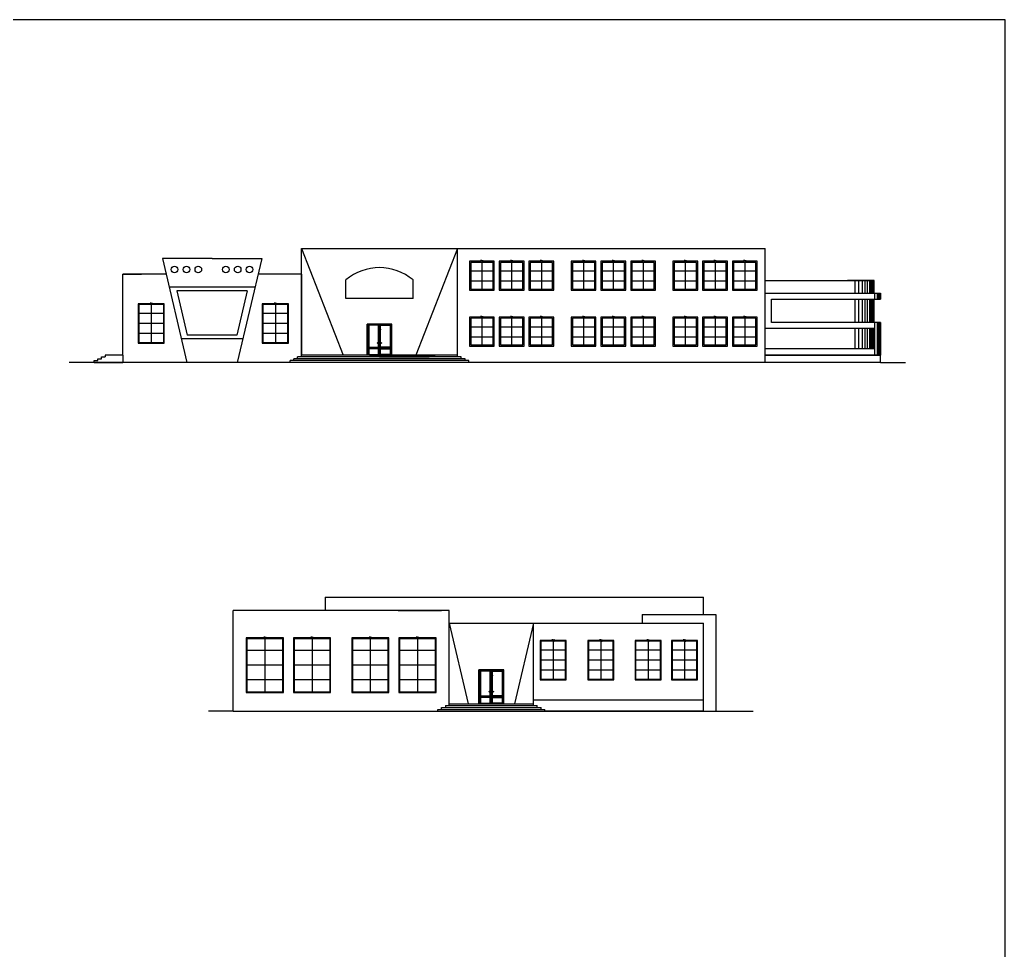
# Model space of a CAD drawing. Header units: millimetres. Extents: x 1593 to 1813, y 960 to 1110.
# Drawn here: x 1733.9 to 1813.4, y 1035 to 1110 of the extents above; entities that cross this region are included whole.
import ezdxf

# ---------------------------------------------------------------- set-up
doc = ezdxf.new("R2010")
doc.units = ezdxf.units.MM
doc.layers.add('windows', color=131, linetype='Continuous')

msp = doc.modelspace()

# ---------------------------------------------------------------- linework, layer by layer
for p, q in [((1756.638, 1091.546), (1760.007, 1082.946)), ((1756.638, 1091.546), (1769.23, 1091.546)), ((1756.638, 1082.796), (1756.638, 1091.546)), ((1756.638, 1091.546), (1794.03, 1091.546)), ((1769.23, 1091.546), (1765.86, 1082.946)), ((1769.23, 1082.796), (1769.23, 1091.546)), ((1794.03, 1082.346), (1794.03, 1091.546)), ((1749.438, 1090.728), (1745.438, 1090.728)), ((1745.438, 1090.728), (1747.408, 1082.346)), ((1749.438, 1090.728), (1753.438, 1090.728)), ((1753.438, 1090.728), (1751.467, 1082.346)), ((1771.115, 1090.508), (1770.186, 1090.508)), ((1771.115, 1090.508), (1770.186, 1090.508)), ((1771.137, 1090.566), (1771.088, 1090.566)), ((1771.088, 1090.566), (1771.161, 1090.408)), ((1771.186, 1090.566), (1771.137, 1090.566)), ((1771.186, 1090.566), (1771.235, 1090.566)), ((1771.186, 1090.408), (1771.186, 1088.17)), ((1771.283, 1090.564), (1771.211, 1090.408)), ((1771.235, 1090.566), (1771.283, 1090.566)), ((1772.186, 1090.508), (1771.257, 1090.508)), ((1772.186, 1090.508), (1771.257, 1090.508)), ((1773.515, 1090.508), (1772.586, 1090.508)), ((1773.515, 1090.508), (1772.586, 1090.508)), ((1773.537, 1090.566), (1773.488, 1090.566)), ((1773.488, 1090.566), (1773.561, 1090.408)), ((1773.586, 1090.566), (1773.537, 1090.566)), ((1773.586, 1090.566), (1773.635, 1090.566)), ((1773.586, 1090.408), (1773.586, 1088.17)), ((1773.683, 1090.564), (1773.611, 1090.408)), ((1773.635, 1090.566), (1773.683, 1090.566)), ((1774.586, 1090.508), (1773.657, 1090.508)), ((1774.586, 1090.508), (1773.657, 1090.508)), ((1775.915, 1090.508), (1774.986, 1090.508)), ((1775.915, 1090.508), (1774.986, 1090.508)), ((1775.937, 1090.566), (1775.888, 1090.566)), ((1775.888, 1090.566), (1775.961, 1090.408)), ((1775.986, 1090.566), (1775.937, 1090.566)), ((1775.986, 1090.566), (1776.035, 1090.566)), ((1775.986, 1090.408), (1775.986, 1088.17)), ((1776.083, 1090.564), (1776.011, 1090.408)), ((1776.035, 1090.566), (1776.083, 1090.566)), ((1776.986, 1090.508), (1776.057, 1090.508)), ((1776.986, 1090.508), (1776.057, 1090.508)), ((1779.315, 1090.508), (1778.386, 1090.508)), ((1779.315, 1090.508), (1778.386, 1090.508)), ((1779.337, 1090.566), (1779.288, 1090.566)), ((1779.288, 1090.566), (1779.361, 1090.408)), ((1779.386, 1090.566), (1779.337, 1090.566)), ((1779.386, 1090.566), (1779.435, 1090.566)), ((1779.386, 1090.408), (1779.386, 1088.17)), ((1779.483, 1090.564), (1779.411, 1090.408)), ((1779.435, 1090.566), (1779.483, 1090.566)), ((1780.386, 1090.508), (1779.457, 1090.508)), ((1780.386, 1090.508), (1779.457, 1090.508)), ((1781.715, 1090.508), (1780.786, 1090.508)), ((1781.715, 1090.508), (1780.786, 1090.508)), ((1781.737, 1090.566), (1781.688, 1090.566)), ((1781.688, 1090.566), (1781.761, 1090.408)), ((1781.786, 1090.566), (1781.737, 1090.566)), ((1781.786, 1090.566), (1781.835, 1090.566)), ((1781.786, 1090.408), (1781.786, 1088.17)), ((1781.883, 1090.564), (1781.811, 1090.408)), ((1781.835, 1090.566), (1781.883, 1090.566)), ((1782.786, 1090.508), (1781.857, 1090.508)), ((1782.786, 1090.508), (1781.857, 1090.508)), ((1784.115, 1090.508), (1783.186, 1090.508)), ((1784.137, 1090.566), (1784.088, 1090.566)), ((1784.088, 1090.566), (1784.161, 1090.408)), ((1784.186, 1090.566), (1784.137, 1090.566)), ((1784.186, 1090.566), (1784.235, 1090.566)), ((1784.186, 1090.408), (1784.186, 1088.17)), ((1784.283, 1090.564), (1784.211, 1090.408)), ((1784.235, 1090.566), (1784.283, 1090.566)), ((1785.186, 1090.508), (1784.257, 1090.508)), ((1787.515, 1090.508), (1786.586, 1090.508)), ((1787.515, 1090.508), (1786.586, 1090.508)), ((1787.537, 1090.566), (1787.488, 1090.566)), ((1787.488, 1090.566), (1787.561, 1090.408)), ((1787.586, 1090.566), (1787.537, 1090.566)), ((1787.586, 1090.566), (1787.635, 1090.566)), ((1787.586, 1090.408), (1787.586, 1088.17)), ((1787.683, 1090.564), (1787.611, 1090.408)), ((1787.635, 1090.566), (1787.683, 1090.566)), ((1788.586, 1090.508), (1787.657, 1090.508)), ((1788.586, 1090.508), (1787.657, 1090.508)), ((1789.915, 1090.508), (1788.986, 1090.508)), ((1789.915, 1090.508), (1788.986, 1090.508)), ((1789.937, 1090.566), (1789.888, 1090.566)), ((1789.888, 1090.566), (1789.961, 1090.408)), ((1789.986, 1090.566), (1789.937, 1090.566)), ((1789.986, 1090.566), (1790.035, 1090.566)), ((1789.986, 1090.408), (1789.986, 1088.17)), ((1790.083, 1090.564), (1790.011, 1090.408)), ((1790.035, 1090.566), (1790.083, 1090.566)), ((1790.986, 1090.508), (1790.057, 1090.508)), ((1790.986, 1090.508), (1790.057, 1090.508)), ((1792.315, 1090.508), (1791.386, 1090.508)), ((1792.315, 1090.508), (1791.386, 1090.508)), ((1792.337, 1090.566), (1792.288, 1090.566)), ((1792.288, 1090.566), (1792.361, 1090.408)), ((1792.386, 1090.566), (1792.337, 1090.566)), ((1792.386, 1090.566), (1792.435, 1090.566)), ((1792.386, 1090.408), (1792.386, 1088.17)), ((1792.483, 1090.564), (1792.411, 1090.408)), ((1792.435, 1090.566), (1792.483, 1090.566)), ((1793.386, 1090.508), (1792.457, 1090.508)), ((1793.386, 1090.508), (1792.457, 1090.508)), ((1742.238, 1082.946), (1742.238, 1089.454)), ((1742.238, 1089.454), (1743.238, 1089.454)), ((1745.737, 1089.454), (1742.238, 1089.454)), ((1743.238, 1089.454), (1743.738, 1089.454)), ((1756.638, 1089.454), (1753.138, 1089.454)), ((1756.638, 1089.454), (1756.638, 1082.946)), ((1772.186, 1089.704), (1770.186, 1089.704)), ((1772.186, 1089.704), (1770.186, 1089.704)), ((1774.586, 1089.704), (1772.586, 1089.704)), ((1774.586, 1089.704), (1772.586, 1089.704)), ((1776.986, 1089.704), (1774.986, 1089.704)), ((1776.986, 1089.704), (1774.986, 1089.704)), ((1780.386, 1089.704), (1778.386, 1089.704)), ((1780.386, 1089.704), (1778.386, 1089.704)), ((1782.786, 1089.704), (1780.786, 1089.704)), ((1782.786, 1089.704), (1780.786, 1089.704)), ((1785.186, 1089.704), (1783.186, 1089.704)), ((1788.586, 1089.704), (1786.586, 1089.704)), ((1788.586, 1089.704), (1786.586, 1089.704)), ((1790.986, 1089.704), (1788.986, 1089.704)), ((1790.986, 1089.704), (1788.986, 1089.704)), ((1793.386, 1089.704), (1791.386, 1089.704)), ((1793.386, 1089.704), (1791.386, 1089.704)), ((1760.229, 1087.498), (1760.229, 1088.998)), ((1765.638, 1088.498), (1765.638, 1088.998)), ((1772.186, 1088.901), (1770.186, 1088.901)), ((1772.186, 1088.901), (1770.186, 1088.901)), ((1774.586, 1088.901), (1772.586, 1088.901)), ((1774.586, 1088.901), (1772.586, 1088.901)), ((1776.986, 1088.901), (1774.986, 1088.901)), ((1776.986, 1088.901), (1774.986, 1088.901)), ((1780.386, 1088.901), (1778.386, 1088.901)), ((1780.386, 1088.901), (1778.386, 1088.901)), ((1782.786, 1088.901), (1780.786, 1088.901)), ((1782.786, 1088.901), (1780.786, 1088.901)), ((1785.186, 1088.901), (1783.186, 1088.901)), ((1788.586, 1088.901), (1786.586, 1088.901)), ((1788.586, 1088.901), (1786.586, 1088.901)), ((1790.986, 1088.901), (1788.986, 1088.901)), ((1790.986, 1088.901), (1788.986, 1088.901)), ((1793.386, 1088.901), (1791.386, 1088.901)), ((1793.386, 1088.901), (1791.386, 1088.901)), ((1794.03, 1082.946), (1794.03, 1088.946)), ((1794.03, 1088.946), (1802.828, 1088.946)), ((1795.03, 1088.946), (1802.828, 1088.946)), ((1802.828, 1088.946), (1800.677, 1088.946)), ((1801.278, 1087.946), (1801.278, 1088.946)), ((1801.578, 1087.946), (1801.578, 1088.946)), ((1801.878, 1087.946), (1801.878, 1088.946)), ((1802.078, 1087.946), (1802.078, 1088.946)), ((1802.278, 1087.946), (1802.278, 1088.946)), ((1802.478, 1087.946), (1802.478, 1088.946)), ((1802.578, 1087.946), (1802.578, 1088.946)), ((1802.678, 1087.946), (1802.678, 1088.946)), ((1802.728, 1087.946), (1802.728, 1088.946)), ((1802.778, 1087.946), (1802.778, 1088.946)), ((1802.828, 1087.946), (1802.828, 1088.946)), ((1752.894, 1088.413), (1745.982, 1088.413)), ((1746.602, 1088.113), (1747.44, 1084.546)), ((1752.274, 1088.113), (1746.602, 1088.113)), ((1752.274, 1088.113), (1751.435, 1084.546)), ((1765.638, 1087.498), (1765.638, 1088.498)), ((1794.03, 1087.946), (1802.828, 1087.946)), ((1802.828, 1087.946), (1803.328, 1087.946)), ((1802.878, 1087.446), (1802.878, 1087.946)), ((1803.078, 1087.446), (1803.078, 1087.946)), ((1803.178, 1087.446), (1803.178, 1087.946)), ((1803.228, 1087.446), (1803.228, 1087.946)), ((1803.278, 1087.446), (1803.278, 1087.946)), ((1803.328, 1087.946), (1803.328, 1087.446)), ((1803.328, 1087.446), (1803.328, 1087.946)), ((1744.488, 1087.125), (1744.439, 1087.125)), ((1744.439, 1087.125), (1744.513, 1087.015)), ((1744.538, 1087.125), (1744.488, 1087.125)), ((1744.538, 1087.125), (1744.587, 1087.125)), ((1744.538, 1087.015), (1744.538, 1083.946)), ((1744.635, 1087.123), (1744.562, 1087.015)), ((1744.587, 1087.125), (1744.634, 1087.125)), ((1754.488, 1087.125), (1754.439, 1087.125)), ((1754.439, 1087.125), (1754.513, 1087.015)), ((1754.538, 1087.125), (1754.488, 1087.125)), ((1754.538, 1087.125), (1754.587, 1087.125)), ((1754.538, 1087.015), (1754.538, 1083.946)), ((1754.635, 1087.123), (1754.562, 1087.015)), ((1754.587, 1087.125), (1754.634, 1087.125)), ((1765.638, 1087.498), (1760.229, 1087.498)), ((1794.53, 1085.576), (1794.53, 1087.446)), ((1794.53, 1087.446), (1803.328, 1087.446)), ((1801.278, 1085.576), (1801.278, 1087.446)), ((1801.578, 1085.576), (1801.578, 1087.446)), ((1801.878, 1085.576), (1801.878, 1087.446)), ((1802.078, 1085.576), (1802.078, 1087.446)), ((1802.278, 1085.576), (1802.278, 1087.446)), ((1802.478, 1085.576), (1802.478, 1087.446)), ((1802.578, 1085.576), (1802.578, 1087.446)), ((1802.678, 1085.576), (1802.678, 1087.446)), ((1802.728, 1085.576), (1802.728, 1087.446)), ((1802.778, 1085.576), (1802.778, 1087.446)), ((1802.828, 1085.576), (1802.828, 1087.446)), ((1745.538, 1086.287), (1743.538, 1086.287)), ((1755.538, 1086.287), (1753.538, 1086.287)), ((1745.538, 1085.48), (1743.538, 1085.48)), ((1755.538, 1085.48), (1753.538, 1085.48)), ((1761.934, 1082.946), (1761.934, 1085.446)), ((1763.934, 1085.446), (1761.934, 1085.446)), ((1762.034, 1085.391), (1762.034, 1083.545)), ((1762.034, 1082.946), (1762.034, 1085.391)), ((1762.934, 1082.946), (1762.934, 1085.446)), ((1763.834, 1085.391), (1763.834, 1083.902)), ((1763.834, 1082.946), (1763.834, 1085.391)), ((1763.934, 1082.946), (1763.934, 1085.446)), ((1771.115, 1086.008), (1770.186, 1086.008)), ((1771.115, 1086.008), (1770.186, 1086.008)), ((1771.137, 1086.066), (1771.088, 1086.066)), ((1771.088, 1086.066), (1771.161, 1085.908)), ((1771.186, 1086.066), (1771.137, 1086.066)), ((1771.186, 1086.066), (1771.235, 1086.066)), ((1771.186, 1085.908), (1771.186, 1083.67)), ((1771.283, 1086.064), (1771.211, 1085.908)), ((1771.235, 1086.066), (1771.283, 1086.066)), ((1772.186, 1086.008), (1771.257, 1086.008)), ((1772.186, 1086.008), (1771.257, 1086.008)), ((1773.515, 1086.008), (1772.586, 1086.008)), ((1773.515, 1086.008), (1772.586, 1086.008)), ((1773.537, 1086.066), (1773.488, 1086.066)), ((1773.488, 1086.066), (1773.561, 1085.908)), ((1773.586, 1086.066), (1773.537, 1086.066)), ((1773.586, 1086.066), (1773.635, 1086.066)), ((1773.586, 1085.908), (1773.586, 1083.67)), ((1773.683, 1086.064), (1773.611, 1085.908)), ((1773.635, 1086.066), (1773.683, 1086.066)), ((1774.586, 1086.008), (1773.657, 1086.008)), ((1774.586, 1086.008), (1773.657, 1086.008)), ((1775.915, 1086.008), (1774.986, 1086.008)), ((1775.915, 1086.008), (1774.986, 1086.008)), ((1775.937, 1086.066), (1775.888, 1086.066)), ((1775.888, 1086.066), (1775.961, 1085.908)), ((1775.986, 1086.066), (1775.937, 1086.066)), ((1775.986, 1086.066), (1776.035, 1086.066)), ((1775.986, 1085.908), (1775.986, 1083.67)), ((1776.083, 1086.064), (1776.011, 1085.908)), ((1776.035, 1086.066), (1776.083, 1086.066)), ((1776.986, 1086.008), (1776.057, 1086.008)), ((1776.986, 1086.008), (1776.057, 1086.008)), ((1779.315, 1086.008), (1778.386, 1086.008)), ((1779.315, 1086.008), (1778.386, 1086.008)), ((1779.337, 1086.066), (1779.288, 1086.066)), ((1779.288, 1086.066), (1779.361, 1085.908)), ((1779.386, 1086.066), (1779.337, 1086.066)), ((1779.386, 1086.066), (1779.435, 1086.066)), ((1779.386, 1085.908), (1779.386, 1083.67)), ((1779.483, 1086.064), (1779.411, 1085.908)), ((1779.435, 1086.066), (1779.483, 1086.066)), ((1780.386, 1086.008), (1779.457, 1086.008)), ((1780.386, 1086.008), (1779.457, 1086.008)), ((1781.715, 1086.008), (1780.786, 1086.008)), ((1781.715, 1086.008), (1780.786, 1086.008)), ((1781.737, 1086.066), (1781.688, 1086.066)), ((1781.688, 1086.066), (1781.761, 1085.908)), ((1781.786, 1086.066), (1781.737, 1086.066)), ((1781.786, 1086.066), (1781.835, 1086.066)), ((1781.786, 1085.908), (1781.786, 1083.67)), ((1781.883, 1086.064), (1781.811, 1085.908)), ((1781.835, 1086.066), (1781.883, 1086.066)), ((1782.786, 1086.008), (1781.857, 1086.008)), ((1782.786, 1086.008), (1781.857, 1086.008)), ((1784.115, 1086.008), (1783.186, 1086.008)), ((1784.115, 1086.008), (1783.186, 1086.008)), ((1784.137, 1086.066), (1784.088, 1086.066)), ((1784.088, 1086.066), (1784.161, 1085.908)), ((1784.186, 1086.066), (1784.137, 1086.066)), ((1784.186, 1086.066), (1784.235, 1086.066)), ((1784.186, 1085.908), (1784.186, 1083.67)), ((1784.283, 1086.064), (1784.211, 1085.908)), ((1784.235, 1086.066), (1784.283, 1086.066)), ((1785.186, 1086.008), (1784.257, 1086.008)), ((1785.186, 1086.008), (1784.257, 1086.008)), ((1787.515, 1086.008), (1786.586, 1086.008)), ((1787.515, 1086.008), (1786.586, 1086.008)), ((1787.537, 1086.066), (1787.488, 1086.066)), ((1787.488, 1086.066), (1787.561, 1085.908)), ((1787.586, 1086.066), (1787.537, 1086.066)), ((1787.586, 1086.066), (1787.635, 1086.066)), ((1787.586, 1085.908), (1787.586, 1083.67)), ((1787.683, 1086.064), (1787.611, 1085.908)), ((1787.635, 1086.066), (1787.683, 1086.066)), ((1788.586, 1086.008), (1787.657, 1086.008)), ((1788.586, 1086.008), (1787.657, 1086.008)), ((1789.915, 1086.008), (1788.986, 1086.008)), ((1789.915, 1086.008), (1788.986, 1086.008)), ((1789.937, 1086.066), (1789.888, 1086.066)), ((1789.888, 1086.066), (1789.961, 1085.908)), ((1789.986, 1086.066), (1789.937, 1086.066)), ((1789.986, 1086.066), (1790.035, 1086.066)), ((1789.986, 1085.908), (1789.986, 1083.67)), ((1790.083, 1086.064), (1790.011, 1085.908)), ((1790.035, 1086.066), (1790.083, 1086.066)), ((1790.986, 1086.008), (1790.057, 1086.008)), ((1790.986, 1086.008), (1790.057, 1086.008)), ((1792.315, 1086.008), (1791.386, 1086.008)), ((1792.315, 1086.008), (1791.386, 1086.008)), ((1792.337, 1086.066), (1792.288, 1086.066)), ((1792.288, 1086.066), (1792.361, 1085.908)), ((1792.386, 1086.066), (1792.337, 1086.066)), ((1792.386, 1086.066), (1792.435, 1086.066)), ((1792.386, 1085.908), (1792.386, 1083.67)), ((1792.483, 1086.064), (1792.411, 1085.908)), ((1792.435, 1086.066), (1792.483, 1086.066)), ((1793.386, 1086.008), (1792.457, 1086.008)), ((1793.386, 1086.008), (1792.457, 1086.008)), ((1803.328, 1085.576), (1794.53, 1085.576)), ((1802.878, 1082.946), (1802.878, 1085.576)), ((1803.078, 1082.946), (1803.078, 1085.576)), ((1803.178, 1082.946), (1803.178, 1085.576)), ((1803.228, 1082.946), (1803.228, 1085.576)), ((1803.278, 1082.946), (1803.278, 1085.576)), ((1803.328, 1085.576), (1803.328, 1082.946)), ((1803.328, 1085.576), (1803.328, 1082.946)), ((1803.328, 1082.346), (1803.328, 1085.576)), ((1745.538, 1084.673), (1743.538, 1084.673)), ((1755.538, 1084.673), (1753.538, 1084.673)), ((1772.186, 1085.204), (1770.186, 1085.204)), ((1772.186, 1085.204), (1770.186, 1085.204)), ((1774.586, 1085.204), (1772.586, 1085.204)), ((1774.586, 1085.204), (1772.586, 1085.204)), ((1776.986, 1085.204), (1774.986, 1085.204)), ((1776.986, 1085.204), (1774.986, 1085.204)), ((1780.386, 1085.204), (1778.386, 1085.204)), ((1780.386, 1085.204), (1778.386, 1085.204)), ((1782.786, 1085.204), (1780.786, 1085.204)), ((1782.786, 1085.204), (1780.786, 1085.204)), ((1785.186, 1085.204), (1783.186, 1085.204)), ((1785.186, 1085.204), (1783.186, 1085.204)), ((1788.586, 1085.204), (1786.586, 1085.204)), ((1788.586, 1085.204), (1786.586, 1085.204)), ((1790.986, 1085.204), (1788.986, 1085.204)), ((1790.986, 1085.204), (1788.986, 1085.204)), ((1793.386, 1085.204), (1791.386, 1085.204)), ((1793.386, 1085.204), (1791.386, 1085.204)), ((1802.828, 1085.076), (1794.03, 1085.076)), ((1801.278, 1083.446), (1801.278, 1085.076)), ((1801.578, 1083.446), (1801.578, 1085.076)), ((1801.878, 1083.446), (1801.878, 1085.076)), ((1802.078, 1083.446), (1802.078, 1085.076)), ((1802.278, 1083.446), (1802.278, 1085.076)), ((1802.478, 1083.446), (1802.478, 1085.076)), ((1802.578, 1083.446), (1802.578, 1085.076)), ((1802.678, 1083.446), (1802.678, 1085.076)), ((1802.728, 1083.446), (1802.728, 1085.076)), ((1802.778, 1083.446), (1802.778, 1085.076)), ((1802.828, 1083.446), (1802.828, 1085.076)), ((1751.914, 1084.246), (1746.961, 1084.246)), ((1751.435, 1084.546), (1747.44, 1084.546)), ((1753.538, 1083.946), (1755.538, 1083.946)), ((1772.186, 1084.401), (1770.186, 1084.401)), ((1772.186, 1084.401), (1770.186, 1084.401)), ((1774.586, 1084.401), (1772.586, 1084.401)), ((1774.586, 1084.401), (1772.586, 1084.401)), ((1776.986, 1084.401), (1774.986, 1084.401)), ((1776.986, 1084.401), (1774.986, 1084.401)), ((1780.386, 1084.401), (1778.386, 1084.401)), ((1780.386, 1084.401), (1778.386, 1084.401)), ((1782.786, 1084.401), (1780.786, 1084.401)), ((1782.786, 1084.401), (1780.786, 1084.401)), ((1785.186, 1084.401), (1783.186, 1084.401)), ((1785.186, 1084.401), (1783.186, 1084.401)), ((1788.586, 1084.401), (1786.586, 1084.401)), ((1788.586, 1084.401), (1786.586, 1084.401)), ((1790.986, 1084.401), (1788.986, 1084.401)), ((1790.986, 1084.401), (1788.986, 1084.401)), ((1793.386, 1084.401), (1791.386, 1084.401)), ((1793.386, 1084.401), (1791.386, 1084.401)), ((1794.03, 1082.946), (1794.03, 1083.946)), ((1763.795, 1082.982), (1763.834, 1082.946)), ((1802.828, 1083.446), (1794.03, 1083.446)), ((1739.93, 1082.346), (1737.93, 1082.346)), ((1739.93, 1082.346), (1739.93, 1082.496)), ((1739.93, 1082.496), (1740.23, 1082.496)), ((1803.328, 1082.346), (1739.93, 1082.346)), ((1739.93, 1082.346), (1742.238, 1082.346)), ((1740.23, 1082.496), (1740.23, 1082.646)), ((1740.23, 1082.646), (1740.53, 1082.646)), ((1740.53, 1082.646), (1740.53, 1082.796)), ((1740.53, 1082.796), (1740.83, 1082.796)), ((1740.83, 1082.946), (1740.83, 1082.796)), ((1742.238, 1082.946), (1740.83, 1082.946)), ((1742.238, 1082.946), (1742.238, 1082.346)), ((1755.734, 1082.346), (1755.734, 1082.496)), ((1770.128, 1082.496), (1755.734, 1082.496)), ((1770.128, 1082.346), (1755.734, 1082.346)), ((1756.038, 1082.496), (1756.038, 1082.646)), ((1769.829, 1082.646), (1756.038, 1082.646)), ((1756.338, 1082.646), (1756.338, 1082.796)), ((1769.529, 1082.796), (1756.338, 1082.796)), ((1769.23, 1082.946), (1756.638, 1082.946)), ((1762.934, 1082.946), (1758.434, 1082.946)), ((1763.934, 1082.946), (1761.934, 1082.946)), ((1762.132, 1082.946), (1763.843, 1082.946)), ((1762.988, 1082.946), (1762.132, 1082.946)), ((1762.933, 1082.796), (1766.933, 1082.796)), ((1762.934, 1082.946), (1767.434, 1082.946)), ((1769.529, 1082.646), (1769.529, 1082.796)), ((1769.829, 1082.496), (1769.829, 1082.646)), ((1770.128, 1082.346), (1770.128, 1082.496)), ((1803.328, 1082.946), (1794.03, 1082.946)), ((1794.03, 1082.946), (1802.828, 1082.946)), ((1802.828, 1082.946), (1803.328, 1082.946)), ((1803.328, 1082.346), (1805.328, 1082.346)), ((1758.546, 1063.443), (1789.057, 1063.443)), ((1758.546, 1063.443), (1758.546, 1062.351)), ((1768.546, 1063.443), (1775.357, 1063.443)), ((1789.057, 1062.024), (1789.057, 1063.443)), ((1751.146, 1054.243), (1751.146, 1062.351)), ((1768.546, 1062.351), (1751.146, 1062.351)), ((1764.429, 1062.351), (1767.929, 1062.351)), ((1768.546, 1054.693), (1768.546, 1062.351)), ((1784.115, 1062.024), (1790.057, 1062.024)), ((1784.115, 1062.024), (1784.115, 1061.351)), ((1790.057, 1062.024), (1790.057, 1054.243)), ((1768.546, 1061.351), (1775.357, 1061.351)), ((1768.546, 1061.351), (1770.088, 1054.843)), ((1775.357, 1061.351), (1773.815, 1054.843)), ((1775.357, 1054.693), (1775.357, 1061.351)), ((1775.357, 1061.351), (1789.057, 1061.351)), ((1775.357, 1061.351), (1789.057, 1061.351)), ((1789.057, 1054.243), (1789.057, 1061.351)), ((1789.057, 1054.243), (1789.057, 1061.101)), ((1753.188, 1060.146), (1752.196, 1060.146)), ((1752.196, 1060.146), (1752.196, 1056.977)), ((1755.146, 1060.096), (1752.246, 1060.096)), ((1752.246, 1060.096), (1752.246, 1055.798)), ((1752.246, 1060.096), (1755.146, 1060.096)), ((1753.643, 1060.146), (1753.304, 1060.146)), ((1753.652, 1060.206), (1753.603, 1060.206)), ((1753.603, 1060.206), (1753.677, 1060.096)), ((1753.701, 1060.206), (1753.652, 1060.206)), ((1753.696, 1060.096), (1753.696, 1055.798)), ((1753.701, 1060.206), (1753.751, 1060.206)), ((1753.799, 1060.204), (1753.726, 1060.096)), ((1753.751, 1060.206), (1753.798, 1060.206)), ((1754.296, 1060.146), (1753.76, 1060.146)), ((1755.146, 1055.798), (1755.146, 1060.096)), ((1755.196, 1056.977), (1755.196, 1060.146)), ((1756.988, 1060.146), (1755.996, 1060.146)), ((1755.996, 1060.146), (1755.996, 1056.977)), ((1758.946, 1060.096), (1756.046, 1060.096)), ((1756.046, 1060.096), (1756.046, 1055.798)), ((1756.046, 1060.096), (1758.946, 1060.096)), ((1757.443, 1060.146), (1757.104, 1060.146)), ((1757.452, 1060.206), (1757.403, 1060.206)), ((1757.403, 1060.206), (1757.477, 1060.096)), ((1757.501, 1060.206), (1757.452, 1060.206)), ((1757.496, 1060.096), (1757.496, 1055.798)), ((1757.501, 1060.206), (1757.551, 1060.206)), ((1757.599, 1060.204), (1757.526, 1060.096)), ((1757.551, 1060.206), (1757.598, 1060.206)), ((1758.096, 1060.146), (1757.56, 1060.146)), ((1758.946, 1055.798), (1758.946, 1060.096)), ((1758.996, 1056.977), (1758.996, 1060.146)), ((1761.688, 1060.146), (1760.696, 1060.146)), ((1760.696, 1060.146), (1760.696, 1056.977)), ((1763.646, 1060.096), (1760.746, 1060.096)), ((1760.746, 1060.096), (1760.746, 1055.798)), ((1760.746, 1060.096), (1763.646, 1060.096)), ((1762.143, 1060.146), (1761.804, 1060.146)), ((1762.152, 1060.206), (1762.103, 1060.206)), ((1762.103, 1060.206), (1762.177, 1060.096)), ((1762.201, 1060.206), (1762.152, 1060.206)), ((1762.196, 1060.096), (1762.196, 1055.798)), ((1762.201, 1060.206), (1762.251, 1060.206)), ((1762.299, 1060.204), (1762.226, 1060.096)), ((1762.251, 1060.206), (1762.298, 1060.206)), ((1762.796, 1060.146), (1762.26, 1060.146)), ((1763.646, 1055.798), (1763.646, 1060.096)), ((1763.696, 1056.977), (1763.696, 1060.146)), ((1765.488, 1060.146), (1764.496, 1060.146)), ((1764.496, 1060.146), (1764.496, 1056.977)), ((1767.446, 1060.096), (1764.546, 1060.096)), ((1764.546, 1060.096), (1764.546, 1055.798)), ((1764.546, 1060.096), (1767.446, 1060.096)), ((1765.943, 1060.146), (1765.604, 1060.146)), ((1765.952, 1060.206), (1765.903, 1060.206)), ((1765.903, 1060.206), (1765.977, 1060.096)), ((1766.001, 1060.206), (1765.952, 1060.206)), ((1765.996, 1060.096), (1765.996, 1055.798)), ((1766.001, 1060.206), (1766.051, 1060.206)), ((1766.099, 1060.204), (1766.026, 1060.096)), ((1766.051, 1060.206), (1766.098, 1060.206)), ((1766.596, 1060.146), (1766.06, 1060.146)), ((1767.446, 1055.798), (1767.446, 1060.096)), ((1767.496, 1056.977), (1767.496, 1060.146)), ((1776.884, 1060.001), (1776.835, 1060.001)), ((1776.835, 1060.001), (1776.909, 1059.891)), ((1776.933, 1060.001), (1776.884, 1060.001)), ((1776.933, 1060.001), (1776.982, 1060.001)), ((1777.03, 1060), (1776.958, 1059.891)), ((1776.982, 1060.001), (1777.03, 1060.001)), ((1780.731, 1060.006), (1780.681, 1060.006)), ((1780.681, 1060.006), (1780.755, 1059.896)), ((1780.78, 1060.006), (1780.731, 1060.006)), ((1780.78, 1060.006), (1780.829, 1060.006)), ((1780.877, 1060.005), (1780.804, 1059.896)), ((1780.829, 1060.006), (1780.876, 1060.006)), ((1784.535, 1060.006), (1784.486, 1060.006)), ((1784.486, 1060.006), (1784.559, 1059.896)), ((1784.584, 1060.006), (1784.535, 1060.006)), ((1784.584, 1060.006), (1784.633, 1060.006)), ((1784.681, 1060.005), (1784.609, 1059.896)), ((1784.633, 1060.006), (1784.68, 1060.006)), ((1787.479, 1060.002), (1787.43, 1060.002)), ((1787.43, 1060.002), (1787.503, 1059.892)), ((1787.528, 1060.002), (1787.479, 1060.002)), ((1787.528, 1060.002), (1787.577, 1060.002)), ((1787.625, 1060.001), (1787.553, 1059.892)), ((1787.577, 1060.002), (1787.624, 1060.002)), ((1777.93, 1059.166), (1775.93, 1059.166)), ((1776.98, 1059.896), (1776.92, 1059.896)), ((1776.93, 1059.896), (1776.93, 1056.828)), ((1776.98, 1059.896), (1777.029, 1059.896)), ((1781.78, 1059.166), (1779.78, 1059.166)), ((1780.83, 1059.896), (1780.77, 1059.896)), ((1780.78, 1059.896), (1780.78, 1056.828)), ((1780.83, 1059.896), (1780.879, 1059.896)), ((1785.584, 1059.166), (1783.584, 1059.166)), ((1784.634, 1059.896), (1784.575, 1059.896)), ((1784.584, 1059.896), (1784.584, 1056.828)), ((1784.634, 1059.896), (1784.683, 1059.896)), ((1788.531, 1059.166), (1786.531, 1059.166)), ((1787.581, 1059.896), (1787.521, 1059.896)), ((1787.531, 1059.896), (1787.531, 1056.828)), ((1787.581, 1059.896), (1787.63, 1059.896)), ((1755.146, 1059.134), (1752.246, 1059.134)), ((1758.946, 1059.134), (1756.046, 1059.134)), ((1763.646, 1059.134), (1760.746, 1059.134)), ((1767.446, 1059.134), (1764.546, 1059.134)), ((1777.93, 1058.362), (1775.93, 1058.362)), ((1781.78, 1058.362), (1779.78, 1058.362)), ((1785.584, 1058.362), (1783.584, 1058.362)), ((1788.531, 1058.362), (1786.531, 1058.362)), ((1755.146, 1057.947), (1752.246, 1057.947)), ((1758.946, 1057.947), (1756.046, 1057.947)), ((1763.646, 1057.947), (1760.746, 1057.947)), ((1767.446, 1057.947), (1764.546, 1057.947)), ((1770.952, 1054.843), (1770.952, 1057.572)), ((1770.952, 1054.843), (1770.952, 1057.572)), ((1772.952, 1057.572), (1770.952, 1057.572)), ((1771.952, 1054.843), (1771.952, 1057.572)), ((1771.952, 1054.843), (1771.952, 1057.572)), ((1772.952, 1054.843), (1772.952, 1057.572)), ((1772.952, 1054.843), (1772.952, 1057.572)), ((1777.93, 1057.559), (1775.93, 1057.559)), ((1781.78, 1057.559), (1779.78, 1057.559)), ((1785.584, 1057.559), (1783.584, 1057.559)), ((1788.531, 1057.559), (1786.531, 1057.559)), ((1755.146, 1056.76), (1752.246, 1056.76)), ((1758.946, 1056.76), (1756.046, 1056.76)), ((1763.646, 1056.76), (1760.746, 1056.76)), ((1767.446, 1056.76), (1764.546, 1056.76)), ((1771.052, 1054.843), (1771.052, 1057.518)), ((1771.052, 1057.518), (1771.052, 1055.441)), ((1772.852, 1054.843), (1772.852, 1057.518)), ((1772.852, 1057.518), (1772.852, 1055.798)), ((1752.196, 1055.748), (1754.296, 1055.748)), ((1752.246, 1055.798), (1755.146, 1055.798)), ((1755.996, 1055.748), (1758.096, 1055.748)), ((1756.046, 1055.798), (1758.946, 1055.798)), ((1760.696, 1055.748), (1762.796, 1055.748)), ((1760.746, 1055.798), (1763.646, 1055.798)), ((1764.496, 1055.748), (1766.596, 1055.748)), ((1764.546, 1055.798), (1767.446, 1055.798)), ((1767.646, 1054.243), (1767.646, 1054.393)), ((1767.646, 1054.393), (1767.946, 1054.393)), ((1767.946, 1054.393), (1767.946, 1054.543)), ((1767.946, 1054.543), (1775.957, 1054.543)), ((1767.946, 1054.393), (1776.257, 1054.393)), ((1768.246, 1054.693), (1775.657, 1054.693)), ((1768.246, 1054.693), (1768.246, 1054.543)), ((1768.546, 1054.843), (1775.357, 1054.843)), ((1789.057, 1055.143), (1775.357, 1055.143)), ((1775.657, 1054.543), (1775.657, 1054.693)), ((1775.957, 1054.393), (1775.957, 1054.543)), ((1776.257, 1054.243), (1776.257, 1054.393)), ((1751.146, 1054.243), (1749.146, 1054.243)), ((1751.146, 1054.243), (1791.057, 1054.243)), ((1767.646, 1054.243), (1776.257, 1054.243)), ((1789.057, 1054.243), (1776.257, 1054.243)), ((1791.057, 1054.243), (1793.057, 1054.243))]:
    msp.add_line(p, q)
at = {"color": 7}
for p, q in [((1762.034, 1085.391), (1763.834, 1085.391)), ((1762.034, 1085.391), (1762.034, 1083.902)), ((1762.782, 1085.391), (1762.034, 1085.391)), ((1762.845, 1085.356), (1762.88, 1085.391)), ((1762.88, 1083.545), (1762.88, 1085.391)), ((1762.987, 1083.545), (1762.987, 1085.391)), ((1763.023, 1085.356), (1762.987, 1085.391)), ((1762.069, 1085.356), (1762.069, 1083.58)), ((1762.845, 1085.356), (1762.069, 1085.356)), ((1762.845, 1083.58), (1762.845, 1085.356)), ((1762.934, 1085.088), (1762.934, 1082.946)), ((1762.934, 1085.088), (1762.934, 1082.946)), ((1763.023, 1083.58), (1763.023, 1085.356)), ((1763.023, 1085.356), (1763.798, 1085.356)), ((1763.798, 1085.356), (1763.798, 1083.58)), ((1762.069, 1083.58), (1762.034, 1083.545)), ((1762.88, 1083.545), (1762.034, 1083.545)), ((1762.034, 1083.545), (1762.034, 1082.946)), ((1762.034, 1083.474), (1762.88, 1083.474)), ((1762.034, 1083.474), (1762.069, 1083.438)), ((1762.069, 1082.982), (1762.034, 1082.946)), ((1762.069, 1083.58), (1762.845, 1083.58)), ((1762.069, 1083.474), (1762.069, 1082.982)), ((1762.845, 1083.438), (1762.069, 1083.438)), ((1762.069, 1082.982), (1762.845, 1082.982)), ((1762.845, 1083.58), (1762.844, 1083.581)), ((1762.88, 1083.545), (1762.845, 1083.58)), ((1762.845, 1083.438), (1762.88, 1083.474)), ((1762.845, 1082.982), (1762.845, 1083.438)), ((1762.88, 1082.946), (1762.845, 1082.982)), ((1762.88, 1082.946), (1762.88, 1083.474)), ((1762.987, 1083.545), (1763.023, 1083.58)), ((1762.987, 1083.545), (1763.834, 1083.545)), ((1763.831, 1083.474), (1762.987, 1083.474)), ((1763.023, 1083.438), (1762.987, 1083.474)), ((1762.987, 1082.946), (1762.987, 1083.474)), ((1762.987, 1082.946), (1763.023, 1082.982)), ((1763.023, 1083.58), (1763.023, 1083.581)), ((1763.798, 1083.58), (1763.023, 1083.58)), ((1763.023, 1083.438), (1763.795, 1083.438)), ((1763.023, 1082.982), (1763.023, 1083.438)), ((1763.795, 1082.982), (1763.023, 1082.982)), ((1763.831, 1083.474), (1763.795, 1083.438)), ((1763.795, 1083.438), (1763.795, 1082.982)), ((1763.798, 1083.58), (1763.834, 1083.545)), ((1771.052, 1057.518), (1772.852, 1057.518)), ((1771.052, 1057.518), (1771.052, 1055.798)), ((1771.8, 1057.518), (1771.052, 1057.518)), ((1771.087, 1057.482), (1771.087, 1055.477)), ((1771.862, 1057.482), (1771.087, 1057.482)), ((1771.862, 1057.482), (1771.898, 1057.518)), ((1771.862, 1055.477), (1771.862, 1057.482)), ((1771.898, 1055.441), (1771.898, 1057.518)), ((1771.952, 1057.214), (1771.952, 1054.843)), ((1771.952, 1057.214), (1771.952, 1054.843)), ((1772.005, 1055.441), (1772.005, 1057.518)), ((1772.041, 1057.482), (1772.005, 1057.518)), ((1772.041, 1055.477), (1772.041, 1057.482)), ((1772.041, 1057.482), (1772.816, 1057.482)), ((1772.816, 1057.482), (1772.816, 1055.477)), ((1771.087, 1055.477), (1771.052, 1055.441)), ((1771.898, 1055.441), (1771.052, 1055.441)), ((1771.052, 1055.441), (1771.052, 1054.843)), ((1771.052, 1055.37), (1771.898, 1055.37)), ((1771.052, 1055.37), (1771.087, 1055.334)), ((1771.087, 1055.477), (1771.862, 1055.477)), ((1771.087, 1055.37), (1771.087, 1054.878)), ((1771.862, 1055.334), (1771.087, 1055.334)), ((1771.862, 1055.477), (1771.862, 1055.477)), ((1771.898, 1055.441), (1771.862, 1055.477)), ((1771.862, 1055.334), (1771.898, 1055.37)), ((1771.862, 1054.878), (1771.862, 1055.334)), ((1771.898, 1054.843), (1771.898, 1055.37)), ((1772.005, 1055.441), (1772.041, 1055.477)), ((1772.005, 1055.441), (1772.852, 1055.441)), ((1772.849, 1055.37), (1772.005, 1055.37)), ((1772.041, 1055.334), (1772.005, 1055.37)), ((1772.005, 1054.843), (1772.005, 1055.37)), ((1772.816, 1055.477), (1772.041, 1055.477)), ((1772.041, 1055.477), (1772.041, 1055.477)), ((1772.041, 1055.334), (1772.813, 1055.334)), ((1772.041, 1054.878), (1772.041, 1055.334)), ((1772.849, 1055.37), (1772.813, 1055.334)), ((1772.813, 1055.334), (1772.813, 1054.878)), ((1772.816, 1055.477), (1772.852, 1055.441)), ((1771.087, 1054.878), (1771.052, 1054.843)), ((1771.087, 1054.878), (1771.862, 1054.878)), ((1771.898, 1054.843), (1771.862, 1054.878)), ((1772.005, 1054.843), (1772.041, 1054.878)), ((1772.813, 1054.878), (1772.041, 1054.878))]:
    msp.add_line(p, q, dxfattribs=at)
for points in [[(1813.386, 1109.974), (1593.386, 1109.974), (1593.386, 959.974), (1813.386, 959.974)], [(1772.086, 1090.408), (1770.286, 1090.408), (1770.286, 1088.27), (1772.086, 1088.27)], [(1774.486, 1090.408), (1772.686, 1090.408), (1772.686, 1088.27), (1774.486, 1088.27)], [(1776.886, 1090.408), (1775.086, 1090.408), (1775.086, 1088.27), (1776.886, 1088.27)], [(1780.286, 1090.408), (1778.486, 1090.408), (1778.486, 1088.27), (1780.286, 1088.27)], [(1782.686, 1090.408), (1780.886, 1090.408), (1780.886, 1088.27), (1782.686, 1088.27)], [(1785.086, 1090.408), (1783.286, 1090.408), (1783.286, 1088.27), (1785.086, 1088.27)], [(1788.486, 1090.408), (1786.686, 1090.408), (1786.686, 1088.27), (1788.486, 1088.27)], [(1790.886, 1090.408), (1789.086, 1090.408), (1789.086, 1088.27), (1790.886, 1088.27)], [(1793.286, 1090.408), (1791.486, 1090.408), (1791.486, 1088.27), (1793.286, 1088.27)], [(1745.538, 1087.015), (1743.538, 1087.015), (1743.538, 1083.946), (1745.538, 1083.946)], [(1755.538, 1087.015), (1753.538, 1087.015), (1753.538, 1083.946), (1755.538, 1083.946)], [(1772.086, 1085.908), (1770.286, 1085.908), (1770.286, 1083.77), (1772.086, 1083.77)], [(1774.486, 1085.908), (1772.686, 1085.908), (1772.686, 1083.77), (1774.486, 1083.77)], [(1776.886, 1085.908), (1775.086, 1085.908), (1775.086, 1083.77), (1776.886, 1083.77)], [(1780.286, 1085.908), (1778.486, 1085.908), (1778.486, 1083.77), (1780.286, 1083.77)], [(1782.686, 1085.908), (1780.886, 1085.908), (1780.886, 1083.77), (1782.686, 1083.77)], [(1785.086, 1085.908), (1783.286, 1085.908), (1783.286, 1083.77), (1785.086, 1083.77)], [(1788.486, 1085.908), (1786.686, 1085.908), (1786.686, 1083.77), (1788.486, 1083.77)], [(1790.886, 1085.908), (1789.086, 1085.908), (1789.086, 1083.77), (1790.886, 1083.77)], [(1793.286, 1085.908), (1791.486, 1085.908), (1791.486, 1083.77), (1793.286, 1083.77)], [(1777.93, 1059.896), (1775.93, 1059.896), (1775.93, 1056.828), (1777.93, 1056.828)], [(1781.78, 1059.896), (1779.78, 1059.896), (1779.78, 1056.828), (1781.78, 1056.828)], [(1785.584, 1059.896), (1783.584, 1059.896), (1783.584, 1056.828), (1785.584, 1056.828)], [(1788.531, 1059.896), (1786.531, 1059.896), (1786.531, 1056.828), (1788.531, 1056.828)]]:
    msp.add_lwpolyline(points, close=True)
for points in [[(1771.115, 1090.508), (1770.186, 1090.508), (1770.186, 1088.17), (1772.186, 1088.17), (1772.186, 1090.508), (1771.257, 1090.508)], [(1773.515, 1090.508), (1772.586, 1090.508), (1772.586, 1088.17), (1774.586, 1088.17), (1774.586, 1090.508), (1773.657, 1090.508)], [(1775.915, 1090.508), (1774.986, 1090.508), (1774.986, 1088.17), (1776.986, 1088.17), (1776.986, 1090.508), (1776.057, 1090.508)], [(1779.315, 1090.508), (1778.386, 1090.508), (1778.386, 1088.17), (1780.386, 1088.17), (1780.386, 1090.508), (1779.457, 1090.508)], [(1781.715, 1090.508), (1780.786, 1090.508), (1780.786, 1088.17), (1782.786, 1088.17), (1782.786, 1090.508), (1781.857, 1090.508)], [(1784.115, 1090.508), (1783.186, 1090.508), (1783.186, 1088.17), (1785.186, 1088.17), (1785.186, 1090.508), (1784.257, 1090.508)], [(1787.515, 1090.508), (1786.586, 1090.508), (1786.586, 1088.17), (1788.586, 1088.17), (1788.586, 1090.508), (1787.657, 1090.508)], [(1789.915, 1090.508), (1788.986, 1090.508), (1788.986, 1088.17), (1790.986, 1088.17), (1790.986, 1090.508), (1790.057, 1090.508)], [(1792.315, 1090.508), (1791.386, 1090.508), (1791.386, 1088.17), (1793.386, 1088.17), (1793.386, 1090.508), (1792.457, 1090.508)], [(1744.48, 1087.065), (1743.488, 1087.065), (1743.488, 1083.896), (1745.588, 1083.896), (1745.588, 1087.065), (1744.596, 1087.065)], [(1754.48, 1087.065), (1753.488, 1087.065), (1753.488, 1083.896), (1755.588, 1083.896), (1755.588, 1087.065), (1754.596, 1087.065)], [(1771.115, 1086.008), (1770.186, 1086.008), (1770.186, 1083.67), (1772.186, 1083.67), (1772.186, 1086.008), (1771.257, 1086.008)], [(1773.515, 1086.008), (1772.586, 1086.008), (1772.586, 1083.67), (1774.586, 1083.67), (1774.586, 1086.008), (1773.657, 1086.008)], [(1775.915, 1086.008), (1774.986, 1086.008), (1774.986, 1083.67), (1776.986, 1083.67), (1776.986, 1086.008), (1776.057, 1086.008)], [(1779.315, 1086.008), (1778.386, 1086.008), (1778.386, 1083.67), (1780.386, 1083.67), (1780.386, 1086.008), (1779.457, 1086.008)], [(1781.715, 1086.008), (1780.786, 1086.008), (1780.786, 1083.67), (1782.786, 1083.67), (1782.786, 1086.008), (1781.857, 1086.008)], [(1784.115, 1086.008), (1783.186, 1086.008), (1783.186, 1083.67), (1785.186, 1083.67), (1785.186, 1086.008), (1784.257, 1086.008)], [(1787.515, 1086.008), (1786.586, 1086.008), (1786.586, 1083.67), (1788.586, 1083.67), (1788.586, 1086.008), (1787.657, 1086.008)], [(1789.915, 1086.008), (1788.986, 1086.008), (1788.986, 1083.67), (1790.986, 1083.67), (1790.986, 1086.008), (1790.057, 1086.008)], [(1792.315, 1086.008), (1791.386, 1086.008), (1791.386, 1083.67), (1793.386, 1083.67), (1793.386, 1086.008), (1792.457, 1086.008)], [(1753.643, 1060.146), (1752.196, 1060.146), (1752.196, 1055.748), (1755.196, 1055.748), (1755.196, 1060.146), (1753.76, 1060.146)], [(1757.443, 1060.146), (1755.996, 1060.146), (1755.996, 1055.748), (1758.996, 1055.748), (1758.996, 1060.146), (1757.56, 1060.146)], [(1762.143, 1060.146), (1760.696, 1060.146), (1760.696, 1055.748), (1763.696, 1055.748), (1763.696, 1060.146), (1762.26, 1060.146)], [(1765.943, 1060.146), (1764.496, 1060.146), (1764.496, 1055.748), (1767.496, 1055.748), (1767.496, 1060.146), (1766.06, 1060.146)], [(1776.872, 1059.946), (1775.88, 1059.946), (1775.88, 1056.778), (1777.98, 1056.778), (1777.98, 1059.946), (1776.988, 1059.946)], [(1780.722, 1059.946), (1779.73, 1059.946), (1779.73, 1056.778), (1781.83, 1056.778), (1781.83, 1059.946), (1780.838, 1059.946)], [(1784.526, 1059.946), (1783.534, 1059.946), (1783.534, 1056.778), (1785.634, 1056.778), (1785.634, 1059.946), (1784.642, 1059.946)], [(1787.473, 1059.946), (1786.481, 1059.946), (1786.481, 1056.778), (1788.581, 1056.778), (1788.581, 1059.946), (1787.589, 1059.946)], [(1772.952, 1054.843), (1772.952, 1057.572), (1770.952, 1057.572), (1770.952, 1054.843)], [(1770.952, 1054.693), (1772.952, 1054.693)]]:
    msp.add_lwpolyline(points)
for centre in [(1762.791, 1083.919), (1763.076, 1083.919), (1771.809, 1055.815), (1772.094, 1055.815)]:
    msp.add_circle(centre, 0.0297, dxfattribs=at)
for centre, radius, start, end in [((1771.283, 1090.565), 0.001, 326.17311, 90), ((1773.683, 1090.565), 0.001, 326.17311, 90), ((1776.083, 1090.565), 0.001, 326.17311, 90), ((1779.483, 1090.565), 0.001, 326.17311, 90), ((1781.883, 1090.565), 0.001, 326.17311, 90), ((1784.283, 1090.565), 0.001, 326.17311, 90), ((1787.683, 1090.565), 0.001, 326.17311, 90), ((1790.083, 1090.565), 0.001, 326.17311, 90), ((1792.483, 1090.565), 0.001, 326.17311, 90), ((1762.934, 1085.816), 4.176, 49.63724, 130.36276), ((1744.634, 1087.124), 0.001, 326.17311, 90), ((1754.634, 1087.124), 0.001, 326.17311, 90), ((1771.283, 1086.065), 0.001, 326.17311, 90), ((1773.683, 1086.065), 0.001, 326.17311, 90), ((1776.083, 1086.065), 0.001, 326.17311, 90), ((1779.483, 1086.065), 0.001, 326.17311, 90), ((1781.883, 1086.065), 0.001, 326.17311, 90), ((1784.283, 1086.065), 0.001, 326.17311, 90), ((1787.683, 1086.065), 0.001, 326.17311, 90), ((1790.083, 1086.065), 0.001, 326.17311, 90), ((1792.483, 1086.065), 0.001, 326.17311, 90), ((1753.798, 1060.205), 0.001, 326.17311, 90), ((1757.598, 1060.205), 0.001, 326.17311, 90), ((1762.298, 1060.205), 0.001, 326.17311, 90), ((1766.098, 1060.205), 0.001, 326.17311, 90), ((1777.03, 1060), 0.001, 326.17311, 90), ((1780.876, 1060.005), 0.001, 326.17311, 90), ((1784.68, 1060.005), 0.001, 326.17311, 90), ((1787.624, 1060.001), 0.001, 326.17311, 90)]:
    msp.add_arc(centre, radius, start, end)
for p in [(1762.845, 1085.356), (1763.023, 1084.999), (1771.862, 1057.482), (1772.041, 1057.125)]:
    msp.add_point(p, dxfattribs=at)
at = {"layer": 'windows'}
for centre in [(1746.416, 1089.838), (1747.372, 1089.838), (1748.329, 1089.838), (1750.547, 1089.838), (1751.503, 1089.838), (1752.46, 1089.838)]:
    msp.add_circle(centre, 0.267, dxfattribs=at)

doc.saveas('drawing.dxf')
